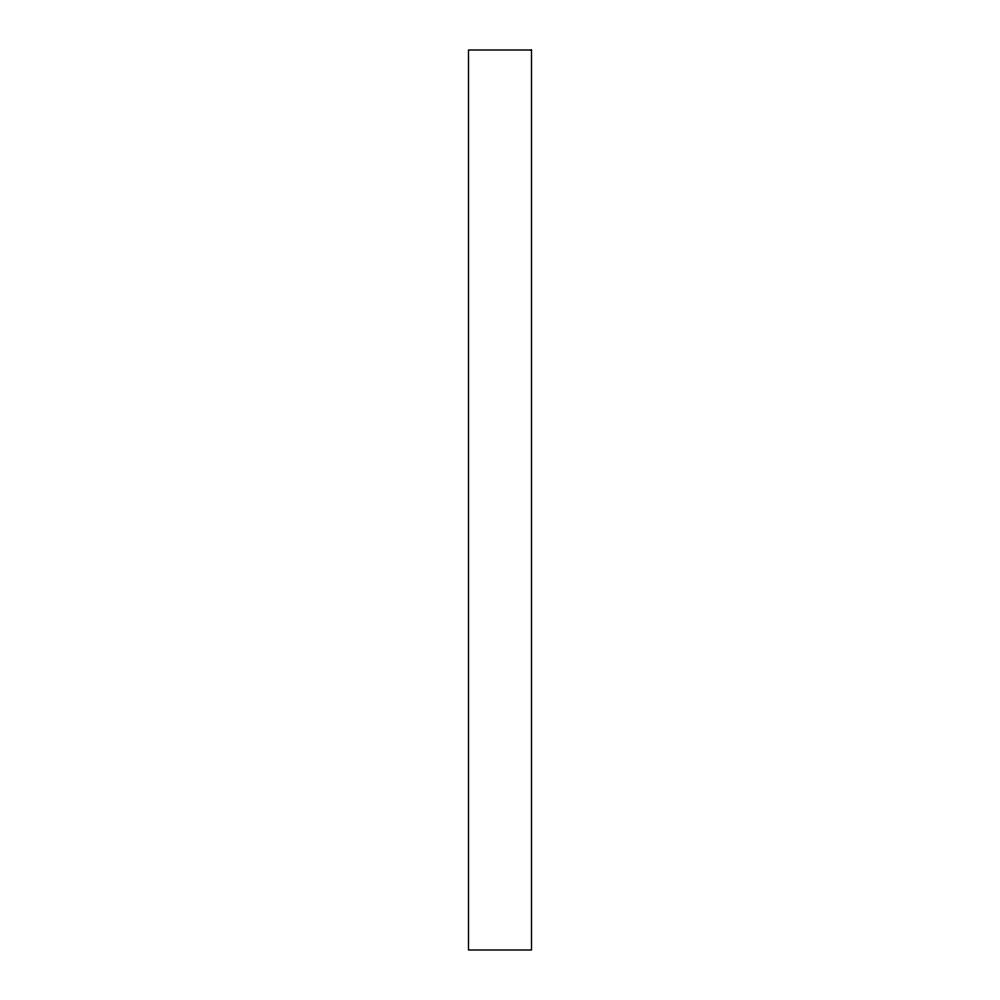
<?xml version="1.0" encoding="UTF-8"?>
<svg xmlns="http://www.w3.org/2000/svg" width="1000" height="1000" viewBox="0 0 1000 1000"><rect width="100%" height="100%" fill="white"/><g stroke="black" fill="none" stroke-linecap="round" stroke-linejoin="round"><path stroke-width="1.5" d="M531.5 50L468.5 50L468.5 950L531.5 950L531.5 50"/></g></svg>
